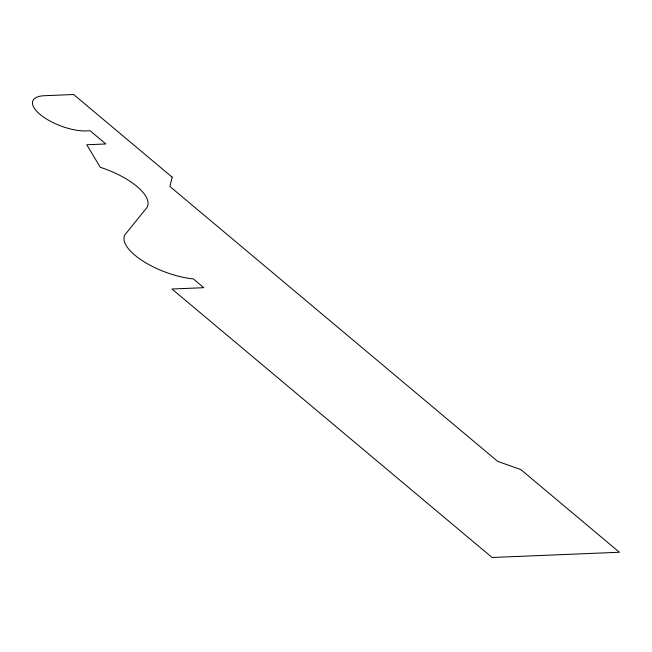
<?xml version="1.0" encoding="UTF-8"?>
<svg xmlns="http://www.w3.org/2000/svg" width="652" height="652" viewBox="0 0 652 652"><rect width="100%" height="100%" fill="white"/><g stroke="black" fill="none" stroke-linecap="round" stroke-linejoin="round"><path stroke-width="0.98" d="M172.152 177.157L169.919 186.488L497.623 461.323L520.85 469.603L619.4 552.252L492.089 557.493L171.957 289.007L203.791 287.695L193.294 278.893A50.611 19.527 20.7 0 1 142.861 261.012A50.611 19.527 20.7 0 1 124.85 234.899L145.885 208.852A51.418 19.845 20.7 0 0 100.286 167.287L86.773 144.76L105.877 143.97L90.131 130.767L86.439 130.922A34.906 13.472 20.7 0 1 39.984 114.361A34.906 13.472 20.7 0 1 44.458 95.705L73.611 94.507L172.152 177.157"/></g></svg>
